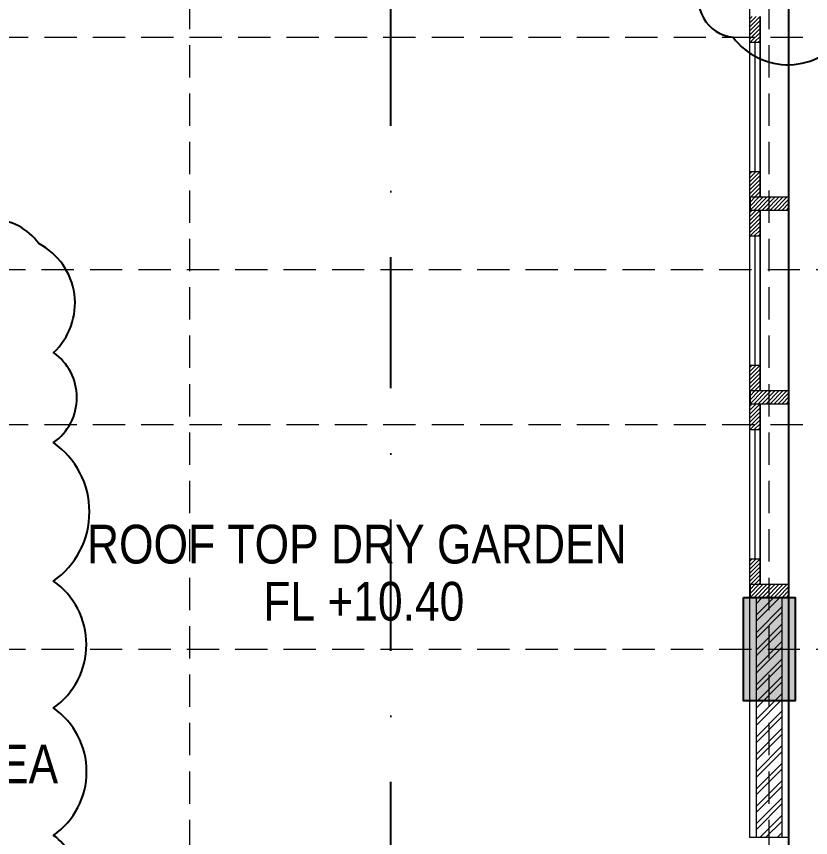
# Model space of a CAD drawing. Header units: millimetres. Extents: x -9564 to 494436, y -140371 to 4257.
# Drawn here: x 99540 to 102616, y -4452 to -1272 of the extents above; entities that cross this region are included whole.
import ezdxf

# ---------------------------------------------------------------- set-up
doc = ezdxf.new("R2010")
doc.units = ezdxf.units.MM
doc.header["$MEASUREMENT"] = 0
for name, pattern in [('DASHDOTX2', [50.8, 25.4, -12.7, 0, -12.7]), ('HIDDEN2', [0.1875, 0.125, -0.0625]), ('SLD-Solid', [0])]:
    doc.linetypes.add(name, pattern=pattern)
doc.layers.add('1', color=5, linetype='Continuous')
doc.layers.add('TEXT', color=4, linetype='Continuous')
for name, color, linetype, lineweight in [('28-Arsiran', 252, 'Continuous', 5), ('8', 8, 'Continuous', 5), ('AS', 8, 'HIDDEN2', 5), ('DINDING', 1, 'Continuous', 20), ('DOOR OPENING', 4, 'SLD-Solid', 5)]:
    doc.layers.add(name, color=color, linetype=linetype, lineweight=lineweight)
doc.styles.add('Arial Narrow', font='ARIALN.TTF')
pattern_1 = [(45, (839886.603, -174929.649), (-7.73397896, 7.73397896), [])]

# ---------------------------------------------------------------- blocks, each defined once
blk = doc.blocks.new('as2')
at = {"layer": 'AS'}
for p, q in [((248.5698, 142.1088), (248.5698, 163.539)), ((250.8148, 142.1088), (250.8148, 163.539)), ((242.9446, 161.5775), (256.2148, 161.5775)), ((242.3711, 160.6775), (256.2148, 160.6775)), ((242.9446, 160.0775), (256.2148, 160.0775)), ((242.3711, 159.2075), (256.2148, 159.2075))]:
    blk.add_line(p, q, dxfattribs=at)
blk = doc.blocks.new('pot2')
at = {"layer": '1', "linetype": 'DASHDOTX2', "ltscale": 0.02}
blk.add_lwpolyline([(167.8795, 148.8386), (167.5025, 148.8386), (167.5025, 171.6414), (167.8795, 171.6414)], dxfattribs=at)
blk = doc.blocks.new('k4')
at = {"true_color": 0x636466}
h = blk.add_hatch(dxfattribs=at)
h.set_pattern_fill('ANGLE', color=251)
h.set_pattern_definition([(0, (0, 0), (0, 6.985), [5.08, -1.905]), (90, (0, 0), (-6.985, 4e-16), [5.08, -1.905])])
h.paths.add_polyline_path([(210.5582, -20.3924), (210.3582, -20.3924), (210.3582, -20.7924), (210.5582, -20.7924)])
h = blk.add_hatch(color=251, dxfattribs=at)
h.dxf.hatch_style = 1
h.paths.add_polyline_path([(210.5582, -20.5943), (210.3582, -20.5943), (210.3582, -20.7924), (210.5582, -20.7924)])
h.paths.add_polyline_path([(210.5582, -20.3924), (210.3582, -20.3924), (210.3582, -20.5943), (210.5582, -20.5943)])
for p, q in [((210.3582, -20.3924), (210.5582, -20.3924)), ((210.5582, -20.3924), (210.5582, -20.7924)), ((210.5582, -20.7924), (210.3582, -20.7924))]:
    blk.add_line(p, q)
blk.add_lwpolyline([(210.3582, -20.3924), (210.5582, -20.3924), (210.5582, -20.7924), (210.3582, -20.7924)], close=True)
blk = doc.blocks.new('KLR')
blk.add_blockref('k4', (95.8, 205.6948))

msp = doc.modelspace()

# ---------------------------------------------------------------- hatches: boundary and pattern name
at = {"layer": '28-Arsiran'}
h = msp.add_hatch(dxfattribs=at)
h.set_pattern_fill('ANSI32', color=256, scale=4.999999)
h.set_pattern_definition([(45, (-238379.43, -162929.193), (-33.675954, 33.675954), []), (45, (-238356.98, -162929.193), (-33.675954, 33.675954), [])])
h.paths.add_polyline_path([(102506.2723, -3521.7068), (102406.2723, -3521.7068), (102406.2723, -4451.7067), (102506.2723, -4451.7067)])
h.paths.add_polyline_path([(102406.2724, -1221.7072), (102506.2724, -1221.7072), (102506.2725, -101.7073), (102406.2725, -101.7073)])
at = {"layer": 'DOOR OPENING', "linetype": 'Continuous', "transparency": 33554687}
h = msp.add_hatch(dxfattribs=at)
h.set_pattern_fill('ANSI31', color=256, scale=87.499984)
h.set_pattern_definition([(45, (887905.641, -322086.134), (-7.73397896, 7.73397896), [])])
h.paths.add_polyline_path([(102381.9795, -1371.7072), (102381.9795, -1271.7072), (102421.9795, -1271.7072), (102421.9795, -1371.7072)])
h = msp.add_hatch(dxfattribs=at)
h.set_pattern_fill('ANSI31', color=256, scale=87.499984)
h.set_pattern_definition([(45, (887906.348, -322686.134), (-7.73397896, 7.73397896), [])])
h.paths.add_polyline_path([(102381.2724, -1971.7071), (102381.2724, -1871.7071), (102421.2724, -1871.7071), (102421.2724, -1971.7071)])
h = msp.add_hatch(dxfattribs=at)
h.set_pattern_fill('ANSI31', color=256, scale=87.499984)
h.set_pattern_definition([(45, (839886.603, -173429.649), (-7.73397896, 7.73397896), [])])
h.paths.add_polyline_path([(102381.9795, -2021.7071), (102381.9795, -1971.7071), (102531.9795, -1971.7071), (102531.9795, -2021.7071)])
h = msp.add_hatch(dxfattribs=at)
h.set_pattern_fill('ANSI31', color=256, scale=87.499984)
h.set_pattern_definition([(45, (839886.603, -173429.649), (-7.73397896, 7.73397896), [])])
h.paths.add_polyline_path([(102381.9795, -2021.7071), (102381.9795, -1971.7071), (102531.9795, -1971.7071), (102531.9795, -2021.7071)])
h = msp.add_hatch(dxfattribs=at)
h.set_pattern_fill('ANSI31', color=256, scale=87.499984)
h.set_pattern_definition([(45, (887905.641, -322836.134), (-7.73397896, 7.73397896), [])])
h.paths.add_polyline_path([(102381.9795, -2121.7071), (102381.9795, -2021.7071), (102421.9795, -2021.7071), (102421.9795, -2121.7071)])
h = msp.add_hatch(dxfattribs=at)
h.set_pattern_fill('ANSI31', color=256, scale=87.499984)
h.set_pattern_definition([(45, (887906.348, -323436.134), (-7.73397896, 7.73397896), [])])
h.paths.add_polyline_path([(102381.2724, -2721.7069), (102381.2724, -2621.707), (102421.2724, -2621.707), (102421.2724, -2721.7069)])
h = msp.add_hatch(dxfattribs=at)
h.set_pattern_fill('ANSI31', color=256, scale=87.499984)
h.set_pattern_definition([(45, (839886.603, -174179.649), (-7.73397896, 7.73397896), [])])
h.paths.add_polyline_path([(102381.9795, -2771.7069), (102381.9795, -2721.7069), (102531.9795, -2721.7069), (102531.9795, -2771.7069)])
h = msp.add_hatch(dxfattribs=at)
h.set_pattern_fill('ANSI31', color=256, scale=87.499984)
h.set_pattern_definition([(45, (839886.603, -174179.649), (-7.73397896, 7.73397896), [])])
h.paths.add_polyline_path([(102381.9795, -2771.7069), (102381.9795, -2721.7069), (102531.9795, -2721.7069), (102531.9795, -2771.7069)])
h = msp.add_hatch(dxfattribs=at)
h.set_pattern_fill('ANSI31', color=256, scale=87.499984)
h.set_pattern_definition([(45, (887905.641, -323586.134), (-7.73397896, 7.73397896), [])])
h.paths.add_polyline_path([(102381.9795, -2871.7069), (102381.9795, -2771.7069), (102421.9795, -2771.7069), (102421.9795, -2871.7069)])
h = msp.add_hatch(dxfattribs=at)
h.set_pattern_fill('ANSI31', color=256, scale=87.499984)
h.set_pattern_definition([(45, (887906.348, -324186.133), (-7.73397896, 7.73397896), [])])
h.paths.add_polyline_path([(102381.2724, -3471.7068), (102381.2724, -3371.7068), (102421.2724, -3371.7068), (102421.2724, -3471.7068)])
h = msp.add_hatch(dxfattribs=at)
h.set_pattern_fill('ANSI31', color=256, scale=87.499984)
h.set_pattern_definition(pattern_1)
h.paths.add_polyline_path([(102381.9795, -3521.7068), (102381.9795, -3471.7068), (102531.9795, -3471.7068), (102531.9795, -3521.7068)])
h = msp.add_hatch(dxfattribs=at)
h.set_pattern_fill('ANSI31', color=256, scale=87.499984)
h.set_pattern_definition(pattern_1)
h.paths.add_polyline_path([(102381.9795, -3521.7068), (102381.9795, -3471.7068), (102531.9795, -3471.7068), (102531.9795, -3521.7068)])

# ---------------------------------------------------------------- linework, layer by layer
at = {"color": 1}
msp.add_lwpolyline([(102196.2874, 118.5594, 0.52056705), (102196.2874, -308.631, 0.52056705), (102196.2874, -740.0725, 0.52056705), (102196.2874, -1140.9814, 0.52056705), (102315.7694, -1351.7071, 0.52056705), (102750.4333, -1339.334, 0.52056705), (102750.4333, -985.8954, 0.52056705), (102750.4333, -625.7801, 0.52056705), (102750.4333, -270.0492, 0.52056705), (102718.5532, 118.5594, 0.52056705)], format="xyb", close=True, dxfattribs=at)
msp.add_lwpolyline([(102531.2725, -151.7074), (102531.2725, -7001.7061)])
msp.add_lwpolyline([(99683.496, -4775.4939, 0.52056705), (99683.496, -4443.2106, 0.52056705), (99683.496, -3949.4952, 0.52056705), (99683.496, -3458.3887, 0.52056705), (99683.496, -2922.196, 0.52056705), (99683.496, -2573.4252, 0.52056705), (99626.2556, -2151.6539, 0.52056705), (99268.9691, -2151.6539, 0.52056705), (99268.9691, -2555.4884, 0.52056705), (99268.9691, -2851.521, 0.52056705), (99268.9691, -3302.9175, 0.52056705), (99268.9691, -3641.7775, 0.52056705), (99268.9691, -4118.9721, 0.52056705), (99268.9691, -4516.3884, 0.52056705)], format="xyb", dxfattribs=at)
at = {"layer": '8'}
for p, q in [((102406.2723, -4451.7061), (102406.2723, -3521.7068)), ((102506.2723, -4451.7061), (102506.2723, -3521.7068))]:
    msp.add_line(p, q, dxfattribs=at)
at = {"layer": 'DINDING'}
msp.add_lwpolyline([(102381.2723, -4451.7067), (102381.2725, -101.7073), (102531.2725, -101.7073), (102531.2723, -4451.7067)], close=True, dxfattribs=at)
at = {"layer": 'DOOR OPENING', "linetype": 'Continuous', "transparency": 33554687}
for p, q in [((102531.2724, -1971.7071), (102531.2724, -1221.7072)), ((102381.2724, -2021.7071), (102381.2724, -1271.7072)), ((102421.2724, -1271.7072), (102421.2724, -1971.7071)), ((102421.2724, -1971.7071), (102421.2724, -1271.7072)), ((102421.2724, -1271.7072), (102421.2724, -1971.7071)), ((102381.2724, -1371.7072), (102421.2724, -1371.7072)), ((102401.2724, -1871.7071), (102401.2724, -1371.7072)), ((102381.2724, -1871.7071), (102421.2724, -1871.7071)), ((102531.9795, -2721.7069), (102531.9795, -1971.7071)), ((102381.2724, -2771.7069), (102381.2724, -2021.7071)), ((102421.2724, -2021.7071), (102421.2724, -2721.7069)), ((102421.2724, -2721.7069), (102421.2724, -2021.7071)), ((102421.2724, -2021.7071), (102421.2724, -2721.7069)), ((102381.2724, -2121.7071), (102421.2724, -2121.7071)), ((102401.2724, -2621.707), (102401.2724, -2121.7071)), ((102381.2724, -2621.707), (102421.2724, -2621.707)), ((102531.9795, -3471.7068), (102531.9795, -2721.7069)), ((102381.2724, -3521.7068), (102381.2724, -2771.7069)), ((102421.2724, -2771.7069), (102421.2724, -3471.7068)), ((102421.2724, -3471.7068), (102421.2724, -2771.7069)), ((102421.2724, -2771.7069), (102421.2724, -3471.7068)), ((102381.2724, -2871.7069), (102421.2724, -2871.7069)), ((102401.2724, -3371.7068), (102401.2724, -2871.7069)), ((102381.2724, -3371.7068), (102421.2724, -3371.7068))]:
    msp.add_line(p, q, dxfattribs=at)
for points in [[(102381.9795, -1971.7071), (102381.9795, -2021.7071), (102531.9795, -2021.7071), (102531.9795, -1971.7071)], [(102381.9795, -1971.7071), (102381.9795, -2021.7071), (102531.9795, -2021.7071), (102531.9795, -1971.7071)], [(102381.9795, -2721.7069), (102381.9795, -2771.7069), (102531.9795, -2771.7069), (102531.9795, -2721.7069)], [(102381.9795, -2721.7069), (102381.9795, -2771.7069), (102531.9795, -2771.7069), (102531.9795, -2721.7069)], [(102381.9795, -3471.7068), (102381.9795, -3521.7068), (102531.9795, -3521.7068), (102531.9795, -3471.7068)], [(102381.9795, -3471.7068), (102381.9795, -3521.7068), (102531.9795, -3521.7068), (102531.9795, -3471.7068)]]:
    msp.add_lwpolyline(points, close=True, dxfattribs=at)

# ---------------------------------------------------------------- block references
at = {"xscale": 999.9998119083025, "yscale": 999.9998119083025, "zscale": 999.9998119083025}
for name, p in [('pot2', (-66512.2111, -168824.0745)), ('KLR', (-203801.8411, -188824.0661))]:
    msp.add_blockref(name, p, dxfattribs=at)
at = {"layer": 'AS', "xscale": 999.9998119083025, "yscale": 999.9998119083025, "zscale": 999.9998119083025}
msp.add_blockref('as2', (-148358.4661, -162929.1929), dxfattribs=at)

# ---------------------------------------------------------------- texts
at = {"layer": 'TEXT', "transparency": 33554687, "style": 'Arial Narrow'}
for s, p in [('ROOF TOP DRY GARDEN', (99813.4366, -3390.3141)), ('SERVICE TORRENT AREA', (97554.1428, -4241.8794))]:
    msp.add_text(s, height=149.999972, dxfattribs=at).set_placement(p)
at = {"layer": 'TEXT', "transparency": 33554687, "insert": (100496.3127, -3461.4253), "char_height": 149.99997, "width": 971.912218, "attachment_point": 1, "style": 'Arial Narrow'}
msp.add_mtext('FL +10.40\\P', dxfattribs=at)

doc.saveas('drawing.dxf')
